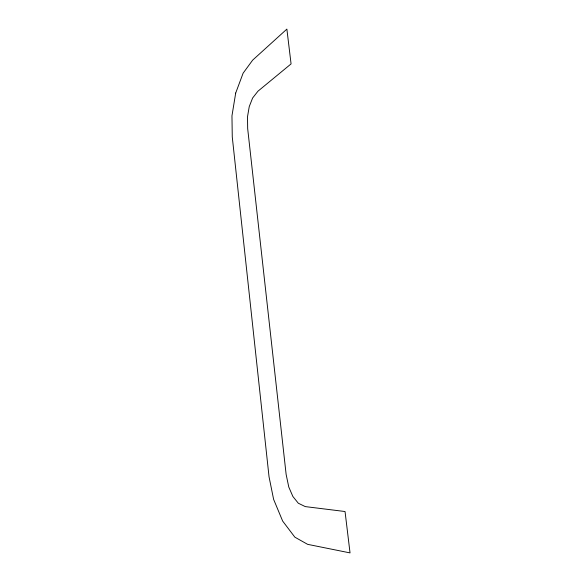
<?xml version="1.0" encoding="UTF-8"?>
<svg xmlns="http://www.w3.org/2000/svg" width="582" height="582" viewBox="0 0 582 582"><rect width="100%" height="100%" fill="white"/><g stroke="black" fill="none" stroke-linecap="round" stroke-linejoin="round"><path stroke-width="0.87" d="M235.695 93.047L231.963 115.811L232.262 136.908L269.044 476.818L273.613 499.356L282.656 521.065L294.848 537.164L307.631 544.345L350.037 552.9L345.046 511.527L305.244 506.595L298.297 503.212L292.884 496.49L288.774 487.025L286.133 474.417L247.67 128.571L247.51 116.72L249.242 106.622L252.61 98.016L257.95 91.207L291.073 63.904L286.875 29.1L252.653 60.142L243.109 73.186L235.695 93.047"/></g></svg>
